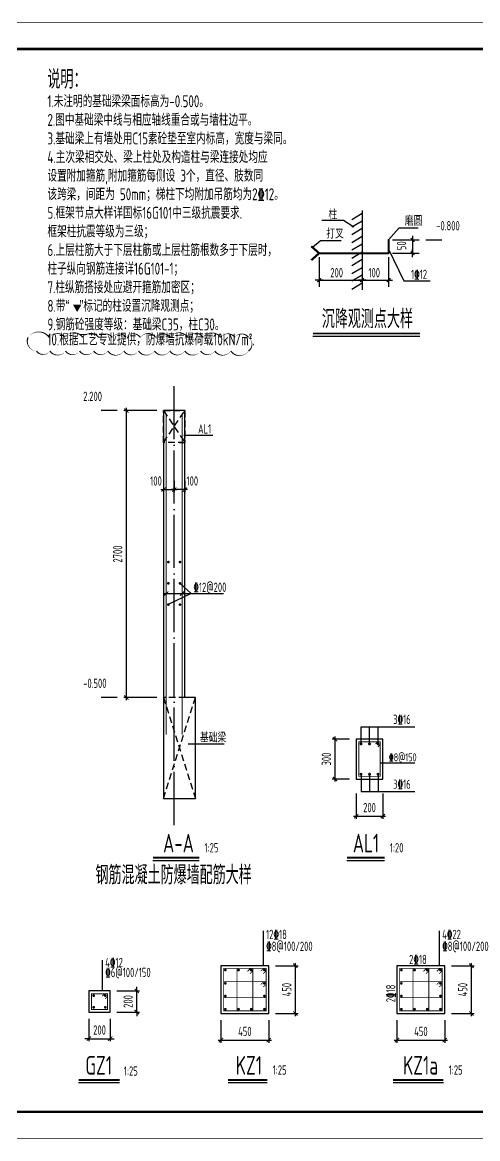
# Model space of a CAD drawing. Extents: x 297659 to 993057, y 192802 to 252212.
# Drawn here: x 672320 to 689452, y 192812 to 234832 of the extents above; entities that cross this region are included whole.
import ezdxf
from ezdxf.enums import TextEntityAlignment as Align

# ---------------------------------------------------------------- set-up
doc = ezdxf.new("R2010")
doc.units = 0
doc.header["$LTSCALE"] = 1000
doc.linetypes.add('3', pattern=[3.75, 2.5, -1.25])
doc.linetypes.add('DOTE', pattern=[2.42, 2, -0.2, 0.02, -0.2])
doc.layers.get('0').update_dxf_attribs({"linetype": 'CONTINUOUS'})
doc.layers.get('DEFPOINTS').update_dxf_attribs({"linetype": 'CONTINUOUS'})
for name, color, linetype in [('AXIS', 8, 'DOTE'), ('BEAM_CON', 4, 'CONTINUOUS'), ('COLU_DE', 7, 'CONTINUOUS'), ('DIM', 3, 'CONTINUOUS'), ('FRAME', 3, 'CONTINUOUS'), ('GJ', 1, 'CONTINUOUS'), ('S_BEAM', 4, 'CONTINUOUS'), ('S_BEAMDASH', 134, '3'), ('S_BEAMDIMLOCAL', 7, 'CONTINUOUS'), ('SJSM', 150, 'CONTINUOUS'), ('TEXT', 7, 'CONTINUOUS'), ('THIN', 7, 'CONTINUOUS'), ('TK', 211, 'CONTINUOUS'), ('中文板', 7, 'CONTINUOUS'), ('剖面', 3, 'CONTINUOUS'), ('柱涂实', 54, 'CONTINUOUS')]:
    doc.layers.add(name, color=color, linetype=linetype)
doc.layers.add('rein', color=1, linetype='CONTINUOUS', lineweight=18)
doc.styles.add('TSSD_Dimension', font='tssdeng.shx', dxfattribs={"width": 0.7, "bigfont": 'hztxt.shx'})
doc.styles.add('TSSD_Rein', font='tssdeng.shx', dxfattribs={"width": 0.7, "bigfont": 'hztxt.shx'})
doc.dimstyles.new('TSSD_20_100', dxfattribs={"dimtxt": 350, "dimasz": 150, "dimexe": 100, "dimexo": 250, "dimgap": 150, "dimtad": 1, "dimdec": 0, "dimlfac": 0.2, "dimzin": 0, "dimdsep": 46, "dimtxsty": 'TSSD_Dimension', "dimblk": 'ARCHTICK', "dimcen": 0, "dimdle": 100, "dimclrd": 256, "dimclre": 256, "dimclrt": 55, "dimadec": 0, "dimazin": 0, "dimtfac": 1, "dimtdec": 0, "dimtix": 1, "dimtmove": 2, "dimatfit": 3, "dimldrblk": '_tsdbk', "dimfxl": 100, "dimtolj": 1, "dimtzin": 0, "dimarcsym": 0})
doc.dimstyles.new('TSSD_25_100', dxfattribs={"dimtxt": 350, "dimasz": 150, "dimexe": 100, "dimexo": 250, "dimgap": 150, "dimtad": 1, "dimdec": 0, "dimlfac": 0.25, "dimzin": 0, "dimdsep": 46, "dimtxsty": 'TSSD_Dimension', "dimblk": 'ARCHTICK', "dimcen": 0, "dimdle": 100, "dimclrd": 40, "dimclre": 40, "dimclrt": 40, "dimadec": 0, "dimazin": 0, "dimtfac": 1, "dimtdec": 0, "dimtix": 1, "dimtmove": 2, "dimatfit": 3, "dimldrblk": '_tsdbk', "dimfxl": 100, "dimtolj": 1, "dimtzin": 0, "dimarcsym": 0})

# ---------------------------------------------------------------- blocks, each defined once
blk = doc.blocks.new('_ARCHTICK')
at = {"color": 0}
blk.add_lwpolyline([(-0.53, -0.53, 0.25, 0.25, 0), (0.53, 0.53, 0.5, 0.5, 0)], format="xyseb", dxfattribs=at)
blk = doc.blocks.new('*D542')
at = {"layer": 'DEFPOINTS', "color": 0}
for p in [(681593, 199322), (682593, 199322), (681593, 197522)]:
    blk.add_point(p, dxfattribs=at)
at = {"layer": 'DIM', "color": 40, "lineweight": -2}
for p, q in [((681843, 199322), (682693, 199322)), ((682593, 197422), (682593, 199422)), ((681843, 197522), (682693, 197522))]:
    blk.add_line(p, q, dxfattribs=at)
at = {"layer": 'DIM', "color": 40, "lineweight": -2, "xscale": 150, "yscale": 150, "zscale": 150}
for p, rotation in [((682593, 199322), 90), ((682593, 197522), 270)]:
    blk.add_blockref('_ARCHTICK', p, dxfattribs=dict(at, rotation=rotation))
at = {"layer": 'DIM', "color": 40, "insert": (682268, 198422), "char_height": 350, "attachment_point": 5, "rotation": 90, "style": 'TSSD_Dimension'}
blk.add_mtext('\\A1;450', dxfattribs=at)
blk = doc.blocks.new('_tsdbk')
blk = doc.blocks.new('*D543')
at = {"layer": 'DEFPOINTS', "color": 0}
for p in [(679793, 197522), (681593, 197522), (681593, 196522)]:
    blk.add_point(p, dxfattribs=at)
at = {"layer": 'DIM', "color": 40, "lineweight": -2}
for p, q in [((679793, 197272), (679793, 196422)), ((681593, 197272), (681593, 196422)), ((679693, 196522), (681693, 196522))]:
    blk.add_line(p, q, dxfattribs=at)
at = {"layer": 'DIM', "color": 40, "lineweight": -2, "xscale": 150, "yscale": 150, "zscale": 150, "rotation": 180}
blk.add_blockref('_ARCHTICK', (679793, 196522), dxfattribs=at)
at = {"layer": 'DIM', "color": 40, "lineweight": -2, "xscale": 150, "yscale": 150, "zscale": 150}
blk.add_blockref('_ARCHTICK', (681593, 196522), dxfattribs=at)
at = {"layer": 'DIM', "color": 40, "insert": (680693, 196847), "char_height": 350, "attachment_point": 5, "style": 'TSSD_Dimension'}
blk.add_mtext('\\A1;450', dxfattribs=at)
blk = doc.blocks.new('*D544')
at = {"layer": 'DEFPOINTS', "color": 0}
for p in [(688216, 199322), (689216, 199322), (688216, 197522)]:
    blk.add_point(p, dxfattribs=at)
at = {"layer": 'DIM', "color": 40, "lineweight": -2}
for p, q in [((688466, 199322), (689316, 199322)), ((689216, 197422), (689216, 199422)), ((688466, 197522), (689316, 197522))]:
    blk.add_line(p, q, dxfattribs=at)
at = {"layer": 'DIM', "color": 40, "lineweight": -2, "xscale": 150, "yscale": 150, "zscale": 150}
for p, rotation in [((689216, 199322), 90), ((689216, 197522), 270)]:
    blk.add_blockref('_ARCHTICK', p, dxfattribs=dict(at, rotation=rotation))
at = {"layer": 'DIM', "color": 40, "insert": (688891, 198422), "char_height": 350, "attachment_point": 5, "rotation": 90, "style": 'TSSD_Dimension'}
blk.add_mtext('\\A1;450', dxfattribs=at)
blk = doc.blocks.new('*D545')
at = {"layer": 'DEFPOINTS', "color": 0}
for p in [(686416, 197522), (688216, 197522), (688216, 196522)]:
    blk.add_point(p, dxfattribs=at)
at = {"layer": 'DIM', "color": 40, "lineweight": -2}
for p, q in [((686416, 197272), (686416, 196422)), ((688216, 197272), (688216, 196422)), ((686316, 196522), (688316, 196522))]:
    blk.add_line(p, q, dxfattribs=at)
at = {"layer": 'DIM', "color": 40, "lineweight": -2, "xscale": 150, "yscale": 150, "zscale": 150, "rotation": 180}
blk.add_blockref('_ARCHTICK', (686416, 196522), dxfattribs=at)
at = {"layer": 'DIM', "color": 40, "lineweight": -2, "xscale": 150, "yscale": 150, "zscale": 150}
blk.add_blockref('_ARCHTICK', (688216, 196522), dxfattribs=at)
at = {"layer": 'DIM', "color": 40, "insert": (687316, 196847), "char_height": 350, "attachment_point": 5, "style": 'TSSD_Dimension'}
blk.add_mtext('\\A1;450', dxfattribs=at)
blk = doc.blocks.new('TK-A2+(743X420)')
at = {"layer": 'FRAME'}
for points in [[(687193, 234812, 20, 20, 0), (687193, 192812, 20, 20, 0), (761483, 192812, 20, 20, 0), (761483, 234812, 20, 20, 0)], [(689693, 233812, 100, 100, 0), (689693, 193812, 100, 100, 0), (760483, 193812, 100, 100, 0), (760483, 233812, 100, 100, 0)]]:
    blk.add_lwpolyline(points, format="xyseb", close=True, dxfattribs=at)
blk = doc.blocks.new('_DIMX')
blk.add_line((-150, 0), (150, 0))
at = {"const_width": 50}
blk.add_lwpolyline([(-70, -70), (70, 70)], dxfattribs=at)
blk = doc.blocks.new('*D578')
at = {"layer": 'DEFPOINTS', "color": 0}
for p in [(675625, 198376), (676625, 198376), (675625, 197576)]:
    blk.add_point(p, dxfattribs=at)
at = {"layer": 'DIM', "color": 40, "lineweight": -2}
for p, q in [((675875, 198376), (676725, 198376)), ((676625, 198376), (676625, 198526)), ((676625, 197576), (676625, 198376)), ((675875, 197576), (676725, 197576)), ((676625, 197576), (676625, 197426))]:
    blk.add_line(p, q, dxfattribs=at)
at = {"layer": 'DIM', "color": 40, "lineweight": -2, "xscale": 150, "yscale": 150, "zscale": 150}
for p, rotation in [((676625, 198376), 270), ((676625, 197576), 90)]:
    blk.add_blockref('_ARCHTICK', p, dxfattribs=dict(at, rotation=rotation))
at = {"layer": 'DIM', "color": 40, "insert": (676300, 197976), "char_height": 350, "attachment_point": 5, "rotation": 90, "style": 'TSSD_Dimension'}
blk.add_mtext('\\A1;200', dxfattribs=at)
blk = doc.blocks.new('*D579')
at = {"layer": 'DEFPOINTS', "color": 0}
for p in [(674825, 197576), (675625, 197576), (675625, 196576)]:
    blk.add_point(p, dxfattribs=at)
at = {"layer": 'DIM', "color": 40, "lineweight": -2}
for p, q in [((674825, 197326), (674825, 196476)), ((675625, 197326), (675625, 196476)), ((674825, 196576), (674675, 196576)), ((674825, 196576), (675625, 196576)), ((675625, 196576), (675775, 196576))]:
    blk.add_line(p, q, dxfattribs=at)
at = {"layer": 'DIM', "color": 40, "lineweight": -2, "xscale": 150, "yscale": 150, "zscale": 150}
blk.add_blockref('_ARCHTICK', (674825, 196576), dxfattribs=at)
at = {"layer": 'DIM', "color": 40, "lineweight": -2, "xscale": 150, "yscale": 150, "zscale": 150, "rotation": 180}
blk.add_blockref('_ARCHTICK', (675625, 196576), dxfattribs=at)
at = {"layer": 'DIM', "color": 40, "insert": (675225, 196901), "char_height": 350, "attachment_point": 5, "style": 'TSSD_Dimension'}
blk.add_mtext('\\A1;200', dxfattribs=at)
blk = doc.blocks.new('*D580')
at = {"layer": 'DEFPOINTS', "color": 0}
for p in [(677633, 217818), (678033, 217818), (678033, 217243)]:
    blk.add_point(p, dxfattribs=at)
at = {"layer": '柱涂实', "color": 40, "lineweight": -2}
for p, q in [((677633, 217568), (677633, 217143)), ((678033, 217568), (678033, 217143)), ((677533, 217243), (678133, 217243))]:
    blk.add_line(p, q, dxfattribs=at)
at = {"layer": '柱涂实', "color": 40, "lineweight": -2, "xscale": 150, "yscale": 150, "zscale": 150, "rotation": 180}
blk.add_blockref('_ARCHTICK', (677633, 217243), dxfattribs=at)
at = {"layer": '柱涂实', "color": 40, "lineweight": -2, "xscale": 150, "yscale": 150, "zscale": 150}
blk.add_blockref('_ARCHTICK', (678033, 217243), dxfattribs=at)
at = {"layer": '柱涂实', "color": 40, "insert": (677350, 217568), "char_height": 350, "attachment_point": 5, "style": 'TSSD_Dimension'}
blk.add_mtext('\\A1;100', dxfattribs=at)
blk = doc.blocks.new('*D581')
at = {"layer": 'DEFPOINTS', "color": 0}
for p in [(677633, 220218), (676233, 209418), (677633, 209418)]:
    blk.add_point(p, dxfattribs=at)
at = {"layer": '柱涂实', "color": 40, "lineweight": -2}
for p, q in [((677383, 220218), (676133, 220218)), ((676233, 220318), (676233, 209318)), ((677383, 209418), (676133, 209418))]:
    blk.add_line(p, q, dxfattribs=at)
at = {"layer": '柱涂实', "color": 40, "lineweight": -2, "xscale": 150, "yscale": 150, "zscale": 150}
for p, rotation in [((676233, 220218), 90), ((676233, 209418), 270)]:
    blk.add_blockref('_ARCHTICK', p, dxfattribs=dict(at, rotation=rotation))
at = {"layer": '柱涂实', "color": 40, "insert": (675908, 214818), "char_height": 350, "attachment_point": 5, "rotation": 90, "style": 'TSSD_Dimension'}
blk.add_mtext('\\A1;2700', dxfattribs=at)
blk = doc.blocks.new('*D582')
at = {"layer": 'DEFPOINTS', "color": 0}
for p in [(678033, 217818), (678433, 217818), (678033, 217243)]:
    blk.add_point(p, dxfattribs=at)
at = {"layer": '柱涂实', "color": 40, "lineweight": -2}
for p, q in [((678033, 217568), (678033, 217143)), ((678433, 217568), (678433, 217143)), ((678533, 217243), (677933, 217243))]:
    blk.add_line(p, q, dxfattribs=at)
at = {"layer": '柱涂实', "color": 40, "lineweight": -2, "xscale": 150, "yscale": 150, "zscale": 150, "rotation": 180}
blk.add_blockref('_ARCHTICK', (678033, 217243), dxfattribs=at)
at = {"layer": '柱涂实', "color": 40, "lineweight": -2, "xscale": 150, "yscale": 150, "zscale": 150}
blk.add_blockref('_ARCHTICK', (678433, 217243), dxfattribs=at)
at = {"layer": '柱涂实', "color": 40, "insert": (678715, 217568), "char_height": 350, "attachment_point": 5, "style": 'TSSD_Dimension'}
blk.add_mtext('\\A1;100', dxfattribs=at)
blk = doc.blocks.new('*D583')
at = {"layer": 'DEFPOINTS', "color": 0}
for p in [(684883, 206050), (685883, 206050), (685883, 204950)]:
    blk.add_point(p, dxfattribs=at)
at = {"layer": 'DIM', "lineweight": -2}
for p, q in [((684883, 205800), (684883, 204850)), ((685883, 205800), (685883, 204850)), ((684783, 204950), (685983, 204950))]:
    blk.add_line(p, q, dxfattribs=at)
at = {"layer": 'DIM', "lineweight": -2, "xscale": 150, "yscale": 150, "zscale": 150, "rotation": 180}
blk.add_blockref('_ARCHTICK', (684883, 204950), dxfattribs=at)
at = {"layer": 'DIM', "lineweight": -2, "xscale": 150, "yscale": 150, "zscale": 150}
blk.add_blockref('_ARCHTICK', (685883, 204950), dxfattribs=at)
at = {"layer": 'DIM', "color": 55, "insert": (685383, 205275), "char_height": 350, "attachment_point": 5, "style": 'TSSD_Dimension'}
blk.add_mtext('\\A1;200', dxfattribs=at)
blk = doc.blocks.new('*D584')
at = {"layer": 'DEFPOINTS', "color": 0}
for p in [(684883, 207850), (684083, 206350), (684883, 206350)]:
    blk.add_point(p, dxfattribs=at)
at = {"layer": 'DIM', "lineweight": -2}
for p, q in [((684633, 207850), (683983, 207850)), ((684083, 207950), (684083, 206250)), ((684633, 206350), (683983, 206350))]:
    blk.add_line(p, q, dxfattribs=at)
at = {"layer": 'DIM', "lineweight": -2, "xscale": 150, "yscale": 150, "zscale": 150}
for p, rotation in [((684083, 207850), 90), ((684083, 206350), 270)]:
    blk.add_blockref('_ARCHTICK', p, dxfattribs=dict(at, rotation=rotation))
at = {"layer": 'DIM', "color": 55, "insert": (683758, 207100), "char_height": 350, "attachment_point": 5, "rotation": 90, "style": 'TSSD_Dimension'}
blk.add_mtext('\\A1;300', dxfattribs=at)

msp = doc.modelspace()

# ---------------------------------------------------------------- hatches: boundary and pattern name
at = {"layer": 'SJSM', "linetype": 'Continuous'}
msp.add_hatch(color=1, dxfattribs=at).paths.add_polyline_path([(674540.715, 224198.787), (674227.209, 224198.787), (674383.962, 223927.283)])

# ---------------------------------------------------------------- linework, layer by layer
at = {"layer": 'AXIS'}
msp.add_line((678032.601, 204618.348), (678032.601, 221218.348), dxfattribs=at)
at = {"layer": 'BEAM_CON'}
for p, q in [((685883.31, 207849.592), (684883.31, 207849.592)), ((684883.31, 207849.592), (684883.31, 206349.592)), ((685883.31, 206349.592), (685883.31, 207849.592)), ((684883.31, 206349.592), (685883.31, 206349.592))]:
    msp.add_line(p, q, dxfattribs=at)
at = {"layer": 'COLU_DE'}
for points in [[(681593.288, 199321.785), (679793.288, 199321.785), (679793.288, 197521.785), (681593.288, 197521.785)], [(688216.365, 199321.785), (686416.365, 199321.785), (686416.365, 197521.785), (688216.365, 197521.785)]]:
    msp.add_lwpolyline(points, close=True, dxfattribs=at)
msp.add_lwpolyline([(675624.573, 197576.017), (675624.573, 198376.017), (674824.573, 198376.017), (674824.573, 198176.017), (674824.573, 198176.017), (674824.573, 197576.017), (675624.573, 197576.017), (675624.573, 197576.017)], dxfattribs=at)
at = {"layer": 'DEFPOINTS', "color": 6}
msp.add_lwpolyline([(672535.378, 222970.795, 0, 50, -0.52056705), (673333.468, 222970.795, 0, 50, -0.52056705), (673913.134, 222970.795, 0, 50, -0.52056705), (674593.609, 222970.795, 0, 50, -0.52056705), (675190.079, 222970.795, 0, 50, -0.52056705), (675702.538, 222970.795, 0, 50, -0.52056705), (676223.395, 222970.795, 0, 50, -0.52056705), (676761.056, 222970.795, 0, 50, -0.52056705), (677332.321, 222970.795, 0, 50, -0.52056705), (677878.383, 222970.795, 0, 50, -0.52056705), (678550.459, 222970.795, 0, 50, -0.52056705), (679130.126, 222970.795, 0, 50, -0.52056705), (679785.399, 222970.795, 0, 50, -0.52056705), (680314.658, 222970.795, 0, 50, -0.52056705), (680827.116, 222970.795, 0, 50, -0.52056705), (680827.116, 222458.665, 0, 50, -0.52056705), (680163.442, 222458.665, 0, 50, -0.52056705), (679558.574, 222458.665, 0, 50, -0.52056705), (679029.314, 222458.665, 0, 50, -0.52056705), (678432.845, 222458.665, 0, 50, -0.52056705), (677869.982, 222458.665, 0, 50, -0.52056705), (677290.315, 222458.665, 0, 50, -0.52056705), (676693.848, 222458.665, 0, 50, -0.52056705), (676139.387, 222458.665, 0, 50, -0.52056705), (675534.519, 222458.665, 0, 50, -0.52056705), (675005.257, 222458.665, 0, 50, -0.52056705), (674475.997, 222458.665, 0, 50, -0.52056705), (673946.738, 222458.665, 0, 50, -0.52056705), (673358.67, 222458.665, 0, 50, -0.52056705), (672854.613, 222458.665, 0, 50, -0.52056705)], format="xyseb", close=True, dxfattribs=at)
at = {"layer": 'DIM'}
for p, q in [((686252.116, 226639.917), (687254.61, 226639.917)), ((687004.61, 226639.917), (687004.61, 226139.917)), ((686252.116, 226139.917), (687254.61, 226139.917)), ((683487.585, 225989.917), (683487.585, 224875.441)), ((686102.116, 225989.917), (686102.116, 224875.441)), ((683488.585, 225125.441), (685101.116, 225125.441)), ((685103.116, 225125.441), (686101.116, 225125.441))]:
    msp.add_line(p, q, dxfattribs=at)
msp.add_point((686102.116, 225125.441), dxfattribs=at)
at = {"layer": 'GJ', "ltscale": 0.2, "const_width": 80}
for points in [[(686102.116, 226139.917), (686102.116, 226639.917)], [(683487.585, 226139.917), (683192.082, 226400.744)], [(683487.585, 226139.917), (683192.082, 225879.089)], [(683487.585, 226139.917), (686102.116, 226139.917)]]:
    msp.add_lwpolyline(points, dxfattribs=at)
at = {"layer": 'rein'}
for points, const_width in [([(677732.601, 220068.348), (677732.601, 208018.348)], 45), ([(678332.601, 220068.348), (678332.601, 208018.348)], 45), ([(685783.31, 207749.592), (685783.31, 206449.592), (684983.31, 206449.592), (684983.31, 207749.592), (685783.31, 207749.592)], 35), ([(685606.533, 207664.739), (685691.386, 207749.592)], 35), ([(685783.31, 207642.668), (685698.457, 207557.815)], 35), ([(681383.912, 199020.485), (681493.288, 199129.861), (681493.288, 199221.785), (679893.288, 199221.785), (679893.288, 197621.785), (681493.288, 197621.785), (681493.288, 199221.785), (681401.364, 199221.785), (681291.988, 199112.409)], 30), ([(680791.825, 199112.409), (680901.2, 199221.785), (680993.124, 199221.785), (680993.124, 197621.785), (680393.451, 197621.785), (680393.451, 199221.785), (680993.124, 199221.785), (680993.124, 199129.861), (680883.749, 199020.485)], 30), ([(688006.989, 199020.485), (688116.365, 199129.861), (688116.365, 199221.785), (686516.365, 199221.785), (686516.365, 197621.785), (688116.365, 197621.785), (688116.365, 199221.785), (688024.441, 199221.785), (687915.066, 199112.409)], 30), ([(687414.902, 199112.409), (687524.277, 199221.785), (687616.201, 199221.785), (687616.201, 197621.785), (687016.528, 197621.785), (687016.528, 199221.785), (687616.201, 199221.785), (687616.201, 199129.861), (687506.826, 199020.485)], 30), ([(681383.912, 198520.322), (681493.288, 198629.697), (681493.288, 198721.621), (679893.288, 198721.621), (679893.288, 198121.948), (681493.288, 198121.948), (681493.288, 198721.621), (681401.364, 198721.621), (681291.988, 198612.246)], 30), ([(688006.989, 198520.322), (688116.365, 198629.697), (688116.365, 198721.621), (686516.365, 198721.621), (686516.365, 198121.948), (688116.365, 198121.948), (688116.365, 198721.621), (688024.441, 198721.621), (687915.066, 198612.246)], 30), ([(675331.671, 198175.614), (675421.827, 198265.771), (675524.327, 198265.771), (675524.327, 197676.017), (674924.82, 197676.017), (674924.82, 198265.771), (675524.327, 198265.771), (675524.327, 198163.271), (675434.171, 198073.114)], 35)]:
    msp.add_lwpolyline(points, dxfattribs=dict(at, const_width=const_width))
for points, const_width in [([(677787.601, 214514.898, 1), (677837.601, 214514.898, 1)], 50), ([(678277.601, 214514.898, -1), (678227.601, 214514.898, -1)], 50), ([(677787.601, 213714.898, 1), (677837.601, 213714.898, 1)], 50), ([(678277.601, 213714.898, -1), (678227.601, 213714.898, -1)], 50), ([(677787.601, 212914.898, 1), (677837.601, 212914.898, 1)], 50), ([(678277.601, 212914.898, -1), (678227.601, 212914.898, -1)], 50), ([(685038.31, 207669.592, 1), (685088.31, 207669.592, 1)], 60), ([(685358.31, 207669.592, 1), (685408.31, 207669.592, 1)], 60), ([(685678.31, 207669.592, 1), (685728.31, 207669.592, 1)], 60), ([(685038.31, 206529.592, 1), (685088.31, 206529.592, 1)], 60), ([(685358.31, 206529.592, 1), (685408.31, 206529.592, 1)], 60), ([(685678.31, 206529.592, 1), (685728.31, 206529.592, 1)], 60), ([(679933.288, 199156.785, 1), (679983.288, 199156.785, 1)], 50), ([(680455.724, 199131.785, -1), (680455.724, 199181.785, -1)], 50), ([(680928.45, 199131.785, -1), (680928.45, 199181.785, -1)], 50), ([(681403.288, 199156.785, 1), (681453.288, 199156.785, 1)], 50), ([(686556.365, 199156.785, 1), (686606.365, 199156.785, 1)], 50), ([(687078.802, 199131.785, -1), (687078.802, 199181.785, -1)], 50), ([(687551.527, 199131.785, -1), (687551.527, 199181.785, -1)], 50), ([(688026.365, 199156.785, 1), (688076.365, 199156.785, 1)], 50), ([(679933.288, 198656.947, 1), (679983.288, 198656.947, 1)], 50), ([(681403.288, 198656.947, 1), (681453.288, 198656.947, 1)], 50), ([(686556.365, 198656.947, 1), (686606.365, 198656.947, 1)], 50), ([(688026.365, 198656.947, 1), (688076.365, 198656.947, 1)], 50), ([(674979.82, 198196.017, -1), (675029.82, 198196.017, -1)], 50), ([(675469.327, 198196.017, 1), (675419.327, 198196.017, 1)], 50), ([(679933.288, 198184.222, 1), (679983.288, 198184.222, 1)], 50), ([(681403.288, 198184.222, 1), (681453.288, 198184.222, 1)], 50), ([(686556.365, 198184.222, 1), (686606.365, 198184.222, 1)], 50), ([(688026.365, 198184.222, 1), (688076.365, 198184.222, 1)], 50), ([(674979.82, 197756.017, 1), (675029.82, 197756.017, 1)], 50), ([(675469.327, 197756.017, -1), (675419.327, 197756.017, -1)], 50), ([(679933.288, 197686.785, 1), (679983.288, 197686.785, 1)], 50), ([(680455.724, 197661.785, -1), (680455.724, 197711.785, -1)], 50), ([(680928.45, 197661.785, -1), (680928.45, 197711.785, -1)], 50), ([(681403.288, 197686.785, 1), (681453.288, 197686.785, 1)], 50), ([(686556.365, 197686.785, 1), (686606.365, 197686.785, 1)], 50), ([(687078.802, 197661.785, -1), (687078.802, 197711.785, -1)], 50), ([(687551.527, 197661.785, -1), (687551.527, 197711.785, -1)], 50), ([(688026.365, 197686.785, 1), (688076.365, 197686.785, 1)], 50)]:
    msp.add_lwpolyline(points, format="xyb", close=True, dxfattribs=dict(at, const_width=const_width))
at = {"layer": 'S_BEAM'}
for points in [[(678432.601, 209418.348), (678432.601, 220218.348), (677632.601, 220218.348), (677632.601, 205618.348), (678832.601, 205618.348), (678832.601, 209418.348), (678232.601, 209418.348)], [(678232.601, 219018.348), (678432.601, 219018.348), (678432.601, 220218.348)]]:
    msp.add_lwpolyline(points, dxfattribs=at)
at = {"layer": 'S_BEAMDASH', "ltscale": 0.1}
for p, q in [((677632.601, 219018.348), (678432.601, 220218.348)), ((677632.601, 220218.348), (678432.601, 219018.348)), ((677632.601, 205618.348), (678832.601, 209418.348)), ((677632.601, 209418.348), (678832.601, 205618.348))]:
    msp.add_line(p, q, dxfattribs=at)
for points in [[(678432.601, 219018.348), (677632.601, 219018.348), (677632.601, 220218.348), (678432.601, 220218.348)], [(678832.601, 209418.348), (677632.601, 209418.348), (677632.601, 205618.348), (678832.601, 205618.348)]]:
    msp.add_lwpolyline(points, close=True, dxfattribs=at)
at = {"layer": 'S_BEAMDIMLOCAL'}
for p, q in [((678252.601, 213714.898), (678667.015, 213330.841)), ((677658.351, 213330.841), (679883.23, 213330.841)), ((678667.015, 213330.841), (677812.601, 212914.898))]:
    msp.add_line(p, q, dxfattribs=at)
at = {"layer": 'SJSM', "color": 1, "linetype": 'Continuous', "const_width": 0.5}
msp.add_lwpolyline([(674227.209, 224198.787), (674540.715, 224198.787), (674383.962, 223927.283)], close=True, dxfattribs=at)
at = {"layer": 'TEXT'}
for p, q in [((684403.814, 227373.045), (683594.64, 227373.045)), ((684792.601, 227116.702), (684403.814, 227373.045)), ((686102.116, 226639.917), (686501.276, 227094.283)), ((686501.276, 227094.283), (687216.078, 227094.283)), ((683231.325, 226366.106), (683531.792, 226612.363)), ((684320.08, 226612.363), (683531.792, 226612.363)), ((686102.116, 226287.613), (686668.825, 225105.042)), ((686668.825, 225105.042), (687667.983, 225105.042)), ((683252.546, 223018.137), (687277.97, 223018.137)), ((678396.261, 219292.782), (679489.699, 219292.782)), ((685063.31, 207684.592), (685063.31, 208319.592)), ((685063.31, 208319.592), (687083.31, 208319.592)), ((685383.31, 207669.592), (685383.31, 208319.592)), ((685703.31, 207669.592), (685703.31, 208319.592)), ((678561.427, 207668.445), (679908.136, 207668.445)), ((685063.31, 206514.592), (685063.31, 205879.592)), ((685383.31, 206514.592), (685383.31, 205879.592)), ((685703.31, 206514.592), (685703.31, 205879.592)), ((685063.31, 205879.592), (687083.31, 205879.592)), ((684531.439, 203287.421), (685947.358, 203287.421)), ((681393.288, 199321.785), (681393.288, 200638.055)), ((688016.365, 199321.785), (688016.365, 200638.055)), ((675339.479, 198376.017), (675339.479, 199532.833))]:
    msp.add_line(p, q, dxfattribs=at)
at = {"layer": 'TEXT', "linetype": 'ByBlock'}
for p, q in [((677234.824, 203287.421), (678974.931, 203287.421)), ((674435.612, 194921.785), (675976.718, 194921.785)), ((680058.467, 194921.785), (681537.513, 194921.785)), ((686267.966, 194921.785), (688160.59, 194921.785))]:
    msp.add_line(p, q, dxfattribs=at)
at = {"layer": 'TEXT', "const_width": 70}
for points in [[(687277.97, 223118.137), (683252.546, 223118.137)], [(678974.931, 203387.421), (677234.824, 203387.421)], [(685947.358, 203387.421), (684531.439, 203387.421)], [(675976.718, 195021.785), (674435.612, 195021.785)], [(681537.513, 195021.785), (680058.467, 195021.785)], [(688160.59, 195021.785), (686267.966, 195021.785)]]:
    msp.add_lwpolyline(points, dxfattribs=at)
at = {"layer": 'TEXT'}
msp.add_lwpolyline([(687083.31, 206940.329), (685783.31, 206940.329)], dxfattribs=at)
at = {"layer": 'THIN'}
for p, q in [((687504.61, 226639.917), (688102.801, 226639.917)), ((675882.601, 220218.348), (675284.411, 220218.348)), ((675882.601, 209418.348), (675284.411, 209418.348))]:
    msp.add_line(p, q, dxfattribs=at)
at = {"layer": 'THIN', "const_width": 0.45}
for points in [[(688777.634, 226939.917), (687502.801, 226939.917), (687802.801, 226639.917), (688102.801, 226939.917)], [(674609.578, 220518.348), (675884.411, 220518.348), (675584.411, 220218.348), (675284.411, 220518.348)], [(674609.578, 209718.348), (675884.411, 209718.348), (675584.411, 209418.348), (675284.411, 209718.348)]]:
    msp.add_lwpolyline(points, dxfattribs=at)
at = {"layer": '剖面', "ltscale": 0.2}
for p, q in [((685102.116, 227748.626), (685102.116, 224768.517)), ((685102.116, 227633.645), (684719.281, 227400.265)), ((685102.116, 227352.347), (684719.281, 227118.967)), ((685102.116, 227072.206), (684719.281, 226837.669)), ((685102.116, 226766.983), (684719.281, 226532.446)), ((685102.116, 226139.917), (683487.585, 226139.917)), ((685102.116, 226486.842), (684719.281, 226253.461)), ((685102.116, 226181.618), (684719.281, 225948.238)), ((687004.61, 226138.917), (687004.61, 226137.917)), ((685102.116, 225901.477), (684719.281, 225666.94)), ((685102.116, 226031.618), (685102.116, 224875.441)), ((685102.116, 225989.917), (685102.116, 224875.441)), ((685102.116, 225596.254), (684719.281, 225361.717)), ((685102.116, 225316.112), (684719.281, 225082.732)), ((685102.116, 225010.889), (684719.281, 224777.509))]:
    msp.add_line(p, q, dxfattribs=at)
for p in [(686102.116, 226639.917), (683487.585, 226139.917), (685102.116, 226181.618), (685102.116, 226139.917), (686102.116, 226139.917), (686102.116, 226139.917), (687004.61, 226139.917), (685102.116, 225125.441)]:
    msp.add_point(p, dxfattribs=at)

# ---------------------------------------------------------------- block references
at = {"layer": 'DIM'}
for p, rotation in [((687004.61, 226639.917), 270), ((687004.61, 226139.917), 90), ((683487.585, 225125.441), 180), ((685102.116, 225125.441), 180)]:
    msp.add_blockref('_DIMX', p, dxfattribs=dict(at, rotation=rotation))
msp.add_blockref('_DIMX', (686102.116, 225125.441), dxfattribs=at)
at = {"layer": 'S_BEAMDIMLOCAL', "xscale": 150, "yscale": 150, "zscale": 150}
for p in [(677732.601, 213330.841), (678332.601, 213330.841)]:
    msp.add_blockref('_ARCHTICK', p, dxfattribs=at)
at = {"layer": 'TK'}
msp.add_blockref('TK-A2+(743X420)', (-40945.957, 10), dxfattribs=at)
at = {"layer": '剖面', "ltscale": 0.2}
msp.add_blockref('_DIMX', (685102.116, 225125.441), dxfattribs=at)

# ---------------------------------------------------------------- texts
at = {"layer": 'SJSM', "style": 'TSSD_Rein', "width": 0.7}
for s, height, p in [('说明：', 700, (673264.417, 232335.334)), ('1.未注明的基础梁梁面标高为-0.500。', 450, (673264.417, 231635.334)), ('2.图中基础梁中线与相应轴线重合或与墙柱边平。', 450, (673264.417, 230935.334)), ('3.基础梁上有墙处用C15素砼垫至室内标高，宽度与梁同。', 450, (673264.417, 230235.334)), ('4.主次梁相交处、梁上柱处及构造柱与梁连接处均应', 450, (673264.417, 229535.334)), ('设置附加箍筋,附加箍筋每侧设 3个，直径、肢数同', 450, (673264.417, 228835.334)), ('该跨梁，间距为 50mm；梯柱下均附加吊筋均为2\x8412。', 450, (673264.417, 228135.334)), ('5.框架节点大样详国标16G101中三级抗震要求.', 450, (673264.417, 227435.334)), ('框架柱抗震等级为三级；', 450, (673264.417, 226735.334)), ('6.上层柱筋大于下层柱筋或上层柱筋根数多于下层时，', 450, (673264.417, 226035.334)), ('柱子纵向钢筋连接详16G101-1；', 450, (673264.417, 225335.334)), ('7.柱纵筋搭接处应避开箍筋加密区；', 450, (673264.417, 224635.334)), ('8.带“  ”标记的柱设置沉降观测点；', 450, (673264.417, 223935.334)), ('9.钢筋砼强度等级：基础梁C35，柱C30。', 450, (673264.417, 223235.334))]:
    msp.add_text(s, height=height, dxfattribs=at).set_placement(p)
msp.add_text('10.根据工艺专业提供，防爆墙抗爆荷载10kN/m%%1402%%141.', height=450, dxfattribs=at).set_placement((673264.417, 222535.334), align=Align.BOTTOM_LEFT)
at = {"layer": 'TEXT', "style": 'TSSD_Rein', "width": 0.7}
for s, height, p in [('柱', 350, (683837.134, 227412.132)), ('磨圆', 350, (686709.797, 227178.607)), ('打叉', 350, (683754.308, 226693.295)), ('200', 350, (683907.49, 225233.011)), ('100', 350, (685341.048, 225233.011)), ('1\x8412', 350, (686942.773, 225168.825, -10)), ('%%1328@150', 300, (686112.688, 207015.329)), ('12%%13218', 350, (681493.288, 200324.964)), ('4%%13222', 350, (688116.365, 200324.964)), ('%%1328@100/200', 350, (681493.288, 199878.019)), ('%%1328@100/200', 350, (688116.365, 199878.019)), ('4\x8412', 350, (675439.479, 199269.449)), ('2%%13218', 350, (686873.541, 199381.785)), ('\x846@100/150', 350, (675439.479, 198894.449))]:
    msp.add_text(s, height=height, dxfattribs=at).set_placement(p)
for s, p in [('50', (686762.772, 226258.228)), ('2%%13218', (686356.365, 197946.89))]:
    msp.add_text(s, height=350, rotation=90, dxfattribs=at).set_placement(p)
at = {"layer": 'TEXT', "linetype": 'ByBlock', "style": 'TSSD_Rein', "width": 0.7}
for s, height, p in [('沉降观测点大样', 700, (683588.388, 223318.368)), ('1:25', 350, (679174.931, 203587.421)), ('1:25', 350, (676140.864, 195183.986)), ('1:25', 350, (681737.513, 195221.785)), ('1:25', 350, (688360.59, 195221.785))]:
    msp.add_text(s, height=height, dxfattribs=at).set_placement(p)
at = {"layer": 'TEXT', "style": 'TSSD_Rein', "width": 0.7}
for s, height, p in [('AL1', 350, (679179.504, 219702.782)), ('%%13212@200', 349.99999, (679376.638, 213740.841)), ('基础梁', 350, (679496.325, 208078.445))]:
    msp.add_text(s, height=height, dxfattribs=at).set_placement(p, align=Align.TOP_CENTER)
for p in [(686933.31, 208419.592), (686933.31, 205979.592)]:
    msp.add_text('3\x8416', height=350, dxfattribs=at).set_placement(p, align=Align.RIGHT)
at = {"layer": 'TEXT', "linetype": 'ByBlock', "style": 'TSSD_Rein', "width": 0.7}
for s, p in [('A-A', (678774.931, 203587.653)), ('钢筋混凝土防爆墙配筋大样', (680951.39, 202387.653)), ('GZ1', (675694.194, 195222.016)), ('KZ1', (681337.513, 195222.016)), ('KZ1a', (687960.59, 195222.016))]:
    msp.add_text(s, height=700, dxfattribs=at).set_placement(p, align=Align.RIGHT)
at = {"layer": 'THIN', "style": 'TSSD_Rein', "width": 0.7}
msp.add_text('-0.800', height=350, dxfattribs=at).set_placement((688777.634, 226999.917), align=Align.RIGHT)
for s, p in [('2.200', (674609.578, 220578.348)), ('-0.500', (674609.578, 209778.348))]:
    msp.add_text(s, height=350, dxfattribs=at).set_placement(p)
at = {"layer": '中文板', "linetype": 'ByBlock', "style": 'TSSD_Rein', "width": 0.7}
msp.add_text('AL1', height=700, dxfattribs=at).set_placement((685747.358, 203587.421), align=Align.RIGHT)
msp.add_text('1:20', height=350, dxfattribs=at).set_placement((686147.358, 203587.421))

# ---------------------------------------------------------------- dimensions: what is measured, and where the dimension line sits
at = {"layer": 'DIM'}
dim = msp.add_linear_dim(base=(684083.31, 206349.592), p1=(684883.31, 207849.592), p2=(684883.31, 206349.592), angle=90, dimstyle='TSSD_20_100', dxfattribs=at)
dim.commit()
dim.dimension.update_dxf_attribs({"geometry": '*D584', "text_midpoint": (683758.31, 207099.592)})
for base, p1, p2, dimstyle, picture, middle in [((685883.31, 204949.592), (684883.31, 206049.592), (685883.31, 206049.592), 'TSSD_20_100', '*D583', (685383.31, 205274.592)), ((675624.573, 196576.017), (674824.573, 197576.017), (675624.573, 197576.017), 'TSSD_25_100', '*D579', (675224.573, 196901.017))]:
    dim = msp.add_linear_dim(base=base, p1=p1, p2=p2, dimstyle=dimstyle, dxfattribs=at)
    dim.commit()
    dim.dimension.update_dxf_attribs({"geometry": picture, "text_midpoint": middle})
for p1, p2, picture, middle in [((681593.288, 197521.785), (681593.288, 199321.785), '*D542', (682268.288, 198421.785)), ((688216.365, 197521.785), (688216.365, 199321.785), '*D544', (688891.365, 198421.785)), ((675624.573, 197576.017), (675624.573, 198376.017), '*D578', (676299.573, 197976.017)), ((679793.288, 197521.785), (681593.288, 197521.785), '*D543', (680693.288, 196846.785)), ((686416.365, 197521.785), (688216.365, 197521.785), '*D545', (687316.365, 196846.785))]:
    dim = msp.add_aligned_dim(p1=p1, p2=p2, distance=-1000, dimstyle='TSSD_25_100', dxfattribs=at)
    dim.commit()
    dim.dimension.update_dxf_attribs({"geometry": picture, "text_midpoint": middle})
at = {"layer": '柱涂实'}
dim = msp.add_linear_dim(base=(676232.601, 209418.348), p1=(677632.601, 220218.348), p2=(677632.601, 209418.348), angle=90, dimstyle='TSSD_25_100', dxfattribs=at)
dim.commit()
dim.dimension.update_dxf_attribs({"geometry": '*D581', "text_midpoint": (675907.601, 214818.348)})
dim = msp.add_linear_dim(base=(678032.601, 217243.374), p1=(677632.601, 217818.348), p2=(678032.601, 217818.348), dimstyle='TSSD_25_100', dxfattribs=at)
dim.commit()
dim.dimension.update_dxf_attribs({"geometry": '*D580', "text_midpoint": (677350.358, 217568.374), "dimtype": 160})
dim = msp.add_linear_dim(base=(678032.601, 217243.374), p1=(678432.601, 217818.348), p2=(678032.601, 217818.348), angle=180, dimstyle='TSSD_25_100', dxfattribs=at)
dim.commit()
dim.dimension.update_dxf_attribs({"geometry": '*D582', "text_midpoint": (678714.845, 217568.374), "dimtype": 160})

doc.saveas('drawing.dxf')
